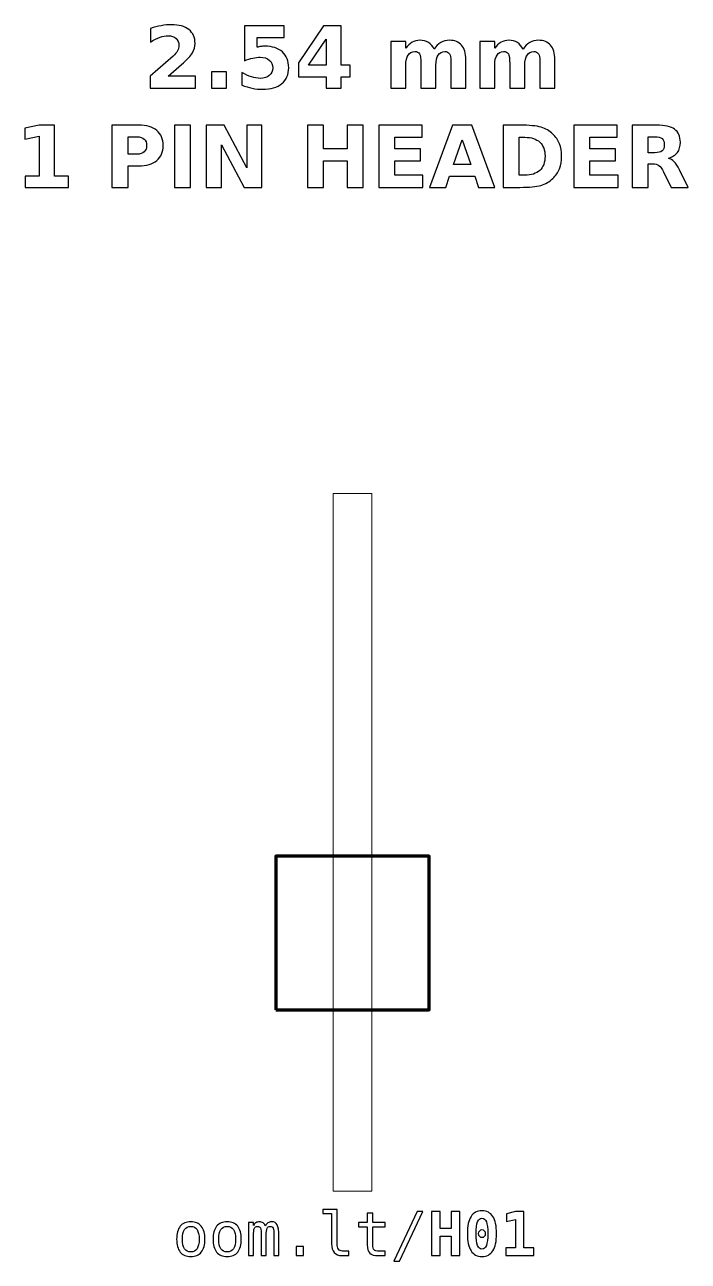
# Model space of a CAD drawing. Header units: centimetres. Extents: x -11.04 to -9.94, y -15.74 to -13.7.
import ezdxf

# ---------------------------------------------------------------- set-up
doc = ezdxf.new("R2010")
doc.units = ezdxf.units.CM
doc.header["$MEASUREMENT"] = 0
doc.layers.add('Layer 1', color=7, linetype='Continuous')

msp = doc.modelspace()

# ---------------------------------------------------------------- linework, layer by layer
at = {"layer": 'Layer 1', "color": 7, "lineweight": 20}
msp.add_lwpolyline([(-10.532, -15.627), (-10.468, -15.627), (-10.468, -14.473), (-10.532, -14.473), (-10.532, -15.627)], close=True, dxfattribs=at)
at = {"layer": 'Layer 1', "color": 7, "lineweight": 100}
msp.add_lwpolyline([(-10.627, -15.327), (-10.373, -15.327), (-10.373, -15.073), (-10.627, -15.073), (-10.627, -15.327)], close=True, dxfattribs=at)
at = {"layer": 'Layer 1', "color": 250}
for points, knots in [([(-10.80502, -13.78297), (-10.80502, -13.78297), (-10.75974, -13.78297), (-10.75974, -13.78297), (-10.75974, -13.78297), (-10.75974, -13.78297), (-10.75974, -13.80247), (-10.75974, -13.80247), (-10.75974, -13.80247), (-10.75974, -13.80247), (-10.83451, -13.80247), (-10.83451, -13.80247), (-10.83451, -13.80247), (-10.83451, -13.80247), (-10.83451, -13.78297), (-10.83451, -13.78297), (-10.83451, -13.78297), (-10.83451, -13.78297), (-10.79695, -13.74984), (-10.79695, -13.74984), (-10.79695, -13.74984), (-10.79359, -13.7468), (-10.79112, -13.74384), (-10.78952, -13.74095), (-10.78952, -13.74095), (-10.7879, -13.73805), (-10.7871, -13.73504), (-10.7871, -13.73191), (-10.7871, -13.73191), (-10.7871, -13.72709), (-10.78872, -13.72321), (-10.79196, -13.72027), (-10.79196, -13.72027), (-10.79519, -13.71733), (-10.79949, -13.71588), (-10.80488, -13.71588), (-10.80488, -13.71588), (-10.80901, -13.71588), (-10.81353, -13.71677), (-10.81845, -13.71853), (-10.81845, -13.71853), (-10.82336, -13.7203), (-10.82863, -13.72293), (-10.83423, -13.72641), (-10.83423, -13.72641), (-10.83423, -13.72641), (-10.83423, -13.70381), (-10.83423, -13.70381), (-10.83423, -13.70381), (-10.82825, -13.70184), (-10.82235, -13.70033), (-10.81652, -13.6993), (-10.81652, -13.6993), (-10.81068, -13.69826), (-10.80497, -13.69774), (-10.79935, -13.69774), (-10.79935, -13.69774), (-10.78705, -13.69774), (-10.77748, -13.70045), (-10.77066, -13.70588), (-10.77066, -13.70588), (-10.76384, -13.71129), (-10.76043, -13.71884), (-10.76043, -13.72855), (-10.76043, -13.72855), (-10.76043, -13.73415), (-10.76188, -13.73937), (-10.76478, -13.74422), (-10.76478, -13.74422), (-10.76767, -13.74906), (-10.77376, -13.75555), (-10.78303, -13.76369), (-10.78303, -13.76369), (-10.78303, -13.76369), (-10.80502, -13.78297), (-10.80502, -13.78297)], [0, 0, 0, 0, 0.0526316, 0.0526316, 0.0526316, 0.0526316, 0.1052632, 0.1052632, 0.1052632, 0.1052632, 0.1578947, 0.1578947, 0.1578947, 0.1578947, 0.2105263, 0.2105263, 0.2105263, 0.2105263, 0.2631579, 0.2631579, 0.2631579, 0.2631579, 0.3157895, 0.3157895, 0.3157895, 0.3157895, 0.3684211, 0.3684211, 0.3684211, 0.3684211, 0.4210526, 0.4210526, 0.4210526, 0.4210526, 0.4736842, 0.4736842, 0.4736842, 0.4736842, 0.5263158, 0.5263158, 0.5263158, 0.5263158, 0.5789474, 0.5789474, 0.5789474, 0.5789474, 0.6315789, 0.6315789, 0.6315789, 0.6315789, 0.6842105, 0.6842105, 0.6842105, 0.6842105, 0.7368421, 0.7368421, 0.7368421, 0.7368421, 0.7894737, 0.7894737, 0.7894737, 0.7894737, 0.8421053, 0.8421053, 0.8421053, 0.8421053, 0.8947368, 0.8947368, 0.8947368, 0.8947368, 0.9473684, 0.9473684, 0.9473684, 0.9473684, 1, 1, 1, 1]), ([(-10.67893, -13.6996), (-10.67893, -13.6996), (-10.61299, -13.6996), (-10.61299, -13.6996), (-10.61299, -13.6996), (-10.61299, -13.6996), (-10.61299, -13.7191), (-10.61299, -13.7191), (-10.61299, -13.7191), (-10.61299, -13.7191), (-10.65779, -13.7191), (-10.65779, -13.7191), (-10.65779, -13.7191), (-10.65779, -13.7191), (-10.65779, -13.73502), (-10.65779, -13.73502), (-10.65779, -13.73502), (-10.65577, -13.73448), (-10.65374, -13.73406), (-10.6517, -13.73375), (-10.6517, -13.73375), (-10.64965, -13.73344), (-10.64751, -13.7333), (-10.64532, -13.7333), (-10.64532, -13.7333), (-10.63277, -13.7333), (-10.62301, -13.73643), (-10.61602, -13.74271), (-10.61602, -13.74271), (-10.60904, -13.74897), (-10.60556, -13.75771), (-10.60556, -13.76891), (-10.60556, -13.76891), (-10.60556, -13.78003), (-10.60937, -13.78874), (-10.61696, -13.79504), (-10.61696, -13.79504), (-10.62456, -13.80132), (-10.63512, -13.80447), (-10.64862, -13.80447), (-10.64862, -13.80447), (-10.65445, -13.80447), (-10.66024, -13.8039), (-10.66595, -13.80278), (-10.66595, -13.80278), (-10.67167, -13.80165), (-10.67736, -13.79995), (-10.683, -13.79765), (-10.683, -13.79765), (-10.683, -13.79765), (-10.683, -13.77676), (-10.683, -13.77676), (-10.683, -13.77676), (-10.6774, -13.77999), (-10.67209, -13.78239), (-10.66706, -13.78398), (-10.66706, -13.78398), (-10.66202, -13.78561), (-10.65727, -13.78641), (-10.65283, -13.78641), (-10.65283, -13.78641), (-10.64638, -13.78641), (-10.64133, -13.78483), (-10.63763, -13.78168), (-10.63763, -13.78168), (-10.63394, -13.77855), (-10.63208, -13.7743), (-10.63208, -13.76891), (-10.63208, -13.76891), (-10.63208, -13.7635), (-10.63394, -13.75924), (-10.63763, -13.75612), (-10.63763, -13.75612), (-10.64133, -13.75299), (-10.64638, -13.75144), (-10.65283, -13.75144), (-10.65283, -13.75144), (-10.65664, -13.75144), (-10.66071, -13.75193), (-10.66501, -13.75292), (-10.66501, -13.75292), (-10.66934, -13.7539), (-10.67397, -13.75543), (-10.67893, -13.7575), (-10.67893, -13.7575), (-10.67893, -13.7575), (-10.67893, -13.6996), (-10.67893, -13.6996)], [0, 0, 0, 0, 0.0454545, 0.0454545, 0.0454545, 0.0454545, 0.0909091, 0.0909091, 0.0909091, 0.0909091, 0.1363636, 0.1363636, 0.1363636, 0.1363636, 0.1818182, 0.1818182, 0.1818182, 0.1818182, 0.2272727, 0.2272727, 0.2272727, 0.2272727, 0.2727273, 0.2727273, 0.2727273, 0.2727273, 0.3181818, 0.3181818, 0.3181818, 0.3181818, 0.3636364, 0.3636364, 0.3636364, 0.3636364, 0.4090909, 0.4090909, 0.4090909, 0.4090909, 0.4545455, 0.4545455, 0.4545455, 0.4545455, 0.5, 0.5, 0.5, 0.5, 0.5454545, 0.5454545, 0.5454545, 0.5454545, 0.5909091, 0.5909091, 0.5909091, 0.5909091, 0.6363636, 0.6363636, 0.6363636, 0.6363636, 0.6818182, 0.6818182, 0.6818182, 0.6818182, 0.7272727, 0.7272727, 0.7272727, 0.7272727, 0.7727273, 0.7727273, 0.7727273, 0.7727273, 0.8181818, 0.8181818, 0.8181818, 0.8181818, 0.8636364, 0.8636364, 0.8636364, 0.8636364, 0.9090909, 0.9090909, 0.9090909, 0.9090909, 0.9545455, 0.9545455, 0.9545455, 0.9545455, 1, 1, 1, 1]), ([(-10.54815, -13.6996), (-10.54815, -13.6996), (-10.51865, -13.6996), (-10.51865, -13.6996), (-10.51865, -13.6996), (-10.51865, -13.6996), (-10.51865, -13.76451), (-10.51865, -13.76451), (-10.51865, -13.76451), (-10.51865, -13.76451), (-10.50398, -13.76451), (-10.50398, -13.76451), (-10.50398, -13.76451), (-10.50398, -13.76451), (-10.50398, -13.78373), (-10.50398, -13.78373), (-10.50398, -13.78373), (-10.50398, -13.78373), (-10.51865, -13.78373), (-10.51865, -13.78373), (-10.51865, -13.78373), (-10.51865, -13.78373), (-10.51865, -13.80247), (-10.51865, -13.80247), (-10.51865, -13.80247), (-10.51865, -13.80247), (-10.54372, -13.80247), (-10.54372, -13.80247), (-10.54372, -13.80247), (-10.54372, -13.80247), (-10.54372, -13.78373), (-10.54372, -13.78373), (-10.54372, -13.78373), (-10.54372, -13.78373), (-10.58935, -13.78373), (-10.58935, -13.78373), (-10.58935, -13.78373), (-10.58935, -13.78373), (-10.58935, -13.76098), (-10.58935, -13.76098), (-10.58935, -13.76098), (-10.58935, -13.76098), (-10.54815, -13.6996), (-10.54815, -13.6996)], [0, 0, 0, 0, 0.0909091, 0.0909091, 0.0909091, 0.0909091, 0.1818182, 0.1818182, 0.1818182, 0.1818182, 0.2727273, 0.2727273, 0.2727273, 0.2727273, 0.3636364, 0.3636364, 0.3636364, 0.3636364, 0.4545455, 0.4545455, 0.4545455, 0.4545455, 0.5454545, 0.5454545, 0.5454545, 0.5454545, 0.6363636, 0.6363636, 0.6363636, 0.6363636, 0.7272727, 0.7272727, 0.7272727, 0.7272727, 0.8181818, 0.8181818, 0.8181818, 0.8181818, 0.9090909, 0.9090909, 0.9090909, 0.9090909, 1, 1, 1, 1]), ([(-10.54372, -13.72145), (-10.54372, -13.72145), (-10.57282, -13.76451), (-10.57282, -13.76451), (-10.57282, -13.76451), (-10.57282, -13.76451), (-10.54372, -13.76451), (-10.54372, -13.76451), (-10.54372, -13.76451), (-10.54372, -13.76451), (-10.54372, -13.72145), (-10.54372, -13.72145)], [0, 0, 0, 0, 0.3333333, 0.3333333, 0.3333333, 0.3333333, 0.6666667, 0.6666667, 0.6666667, 0.6666667, 1, 1, 1, 1]), ([(-10.36501, -13.73812), (-10.36188, -13.73335), (-10.35819, -13.7297), (-10.35388, -13.72721), (-10.35388, -13.72721), (-10.34958, -13.72469), (-10.34488, -13.72345), (-10.33973, -13.72345), (-10.33973, -13.72345), (-10.33086, -13.72345), (-10.32411, -13.72618), (-10.31948, -13.73166), (-10.31948, -13.73166), (-10.31484, -13.73711), (-10.31251, -13.74506), (-10.31251, -13.75548), (-10.31251, -13.75548), (-10.31251, -13.75548), (-10.31251, -13.80247), (-10.31251, -13.80247), (-10.31251, -13.80247), (-10.31251, -13.80247), (-10.33733, -13.80247), (-10.33733, -13.80247), (-10.33733, -13.80247), (-10.33733, -13.80247), (-10.33733, -13.76223), (-10.33733, -13.76223), (-10.33733, -13.76223), (-10.33728, -13.76164), (-10.33726, -13.76103), (-10.33723, -13.76037), (-10.33723, -13.76037), (-10.33721, -13.75974), (-10.33719, -13.75882), (-10.33719, -13.75762), (-10.33719, -13.75762), (-10.33719, -13.75216), (-10.33798, -13.74819), (-10.33961, -13.74574), (-10.33961, -13.74574), (-10.34121, -13.74327), (-10.34379, -13.74205), (-10.34737, -13.74205), (-10.34737, -13.74205), (-10.35207, -13.74205), (-10.35567, -13.74398), (-10.35823, -13.74784), (-10.35823, -13.74784), (-10.36077, -13.75169), (-10.36209, -13.75727), (-10.36219, -13.76458), (-10.36219, -13.76458), (-10.36219, -13.76458), (-10.36219, -13.80247), (-10.36219, -13.80247), (-10.36219, -13.80247), (-10.36219, -13.80247), (-10.387, -13.80247), (-10.387, -13.80247), (-10.387, -13.80247), (-10.387, -13.80247), (-10.387, -13.76223), (-10.387, -13.76223), (-10.387, -13.76223), (-10.387, -13.75369), (-10.38773, -13.74819), (-10.38921, -13.74574), (-10.38921, -13.74574), (-10.39067, -13.74327), (-10.39328, -13.74205), (-10.39704, -13.74205), (-10.39704, -13.74205), (-10.40179, -13.74205), (-10.40544, -13.744), (-10.408, -13.74788), (-10.408, -13.74788), (-10.41056, -13.75176), (-10.41186, -13.75729), (-10.41186, -13.76451), (-10.41186, -13.76451), (-10.41186, -13.76451), (-10.41186, -13.80247), (-10.41186, -13.80247), (-10.41186, -13.80247), (-10.41186, -13.80247), (-10.43667, -13.80247), (-10.43667, -13.80247), (-10.43667, -13.80247), (-10.43667, -13.80247), (-10.43667, -13.72531), (-10.43667, -13.72531), (-10.43667, -13.72531), (-10.43667, -13.72531), (-10.41186, -13.72531), (-10.41186, -13.72531), (-10.41186, -13.72531), (-10.41186, -13.72531), (-10.41186, -13.73662), (-10.41186, -13.73662), (-10.41186, -13.73662), (-10.40882, -13.73224), (-10.40534, -13.72898), (-10.40141, -13.72676), (-10.40141, -13.72676), (-10.39749, -13.72455), (-10.39316, -13.72345), (-10.38843, -13.72345), (-10.38843, -13.72345), (-10.38312, -13.72345), (-10.37839, -13.72474), (-10.37432, -13.72731), (-10.37432, -13.72731), (-10.37023, -13.72989), (-10.36712, -13.73349), (-10.36501, -13.73812)], [0, 0, 0, 0, 0.0344828, 0.0344828, 0.0344828, 0.0344828, 0.0689655, 0.0689655, 0.0689655, 0.0689655, 0.1034483, 0.1034483, 0.1034483, 0.1034483, 0.137931, 0.137931, 0.137931, 0.137931, 0.1724138, 0.1724138, 0.1724138, 0.1724138, 0.2068966, 0.2068966, 0.2068966, 0.2068966, 0.2413793, 0.2413793, 0.2413793, 0.2413793, 0.2758621, 0.2758621, 0.2758621, 0.2758621, 0.3103448, 0.3103448, 0.3103448, 0.3103448, 0.3448276, 0.3448276, 0.3448276, 0.3448276, 0.3793103, 0.3793103, 0.3793103, 0.3793103, 0.4137931, 0.4137931, 0.4137931, 0.4137931, 0.4482759, 0.4482759, 0.4482759, 0.4482759, 0.4827586, 0.4827586, 0.4827586, 0.4827586, 0.5172414, 0.5172414, 0.5172414, 0.5172414, 0.5517241, 0.5517241, 0.5517241, 0.5517241, 0.5862069, 0.5862069, 0.5862069, 0.5862069, 0.6206897, 0.6206897, 0.6206897, 0.6206897, 0.6551724, 0.6551724, 0.6551724, 0.6551724, 0.6896552, 0.6896552, 0.6896552, 0.6896552, 0.7241379, 0.7241379, 0.7241379, 0.7241379, 0.7586207, 0.7586207, 0.7586207, 0.7586207, 0.7931034, 0.7931034, 0.7931034, 0.7931034, 0.8275862, 0.8275862, 0.8275862, 0.8275862, 0.862069, 0.862069, 0.862069, 0.862069, 0.8965517, 0.8965517, 0.8965517, 0.8965517, 0.9310345, 0.9310345, 0.9310345, 0.9310345, 0.9655172, 0.9655172, 0.9655172, 0.9655172, 1, 1, 1, 1]), ([(-10.21797, -13.73812), (-10.21484, -13.73335), (-10.21115, -13.7297), (-10.20684, -13.72721), (-10.20684, -13.72721), (-10.20254, -13.72469), (-10.19784, -13.72345), (-10.19269, -13.72345), (-10.19269, -13.72345), (-10.18382, -13.72345), (-10.17707, -13.72618), (-10.17244, -13.73166), (-10.17244, -13.73166), (-10.1678, -13.73711), (-10.16547, -13.74506), (-10.16547, -13.75548), (-10.16547, -13.75548), (-10.16547, -13.75548), (-10.16547, -13.80247), (-10.16547, -13.80247), (-10.16547, -13.80247), (-10.16547, -13.80247), (-10.19029, -13.80247), (-10.19029, -13.80247), (-10.19029, -13.80247), (-10.19029, -13.80247), (-10.19029, -13.76223), (-10.19029, -13.76223), (-10.19029, -13.76223), (-10.19024, -13.76164), (-10.19022, -13.76103), (-10.19019, -13.76037), (-10.19019, -13.76037), (-10.19017, -13.75974), (-10.19015, -13.75882), (-10.19015, -13.75762), (-10.19015, -13.75762), (-10.19015, -13.75216), (-10.19094, -13.74819), (-10.19257, -13.74574), (-10.19257, -13.74574), (-10.19417, -13.74327), (-10.19675, -13.74205), (-10.20033, -13.74205), (-10.20033, -13.74205), (-10.20503, -13.74205), (-10.20863, -13.74398), (-10.21119, -13.74784), (-10.21119, -13.74784), (-10.21373, -13.75169), (-10.21505, -13.75727), (-10.21515, -13.76458), (-10.21515, -13.76458), (-10.21515, -13.76458), (-10.21515, -13.80247), (-10.21515, -13.80247), (-10.21515, -13.80247), (-10.21515, -13.80247), (-10.23996, -13.80247), (-10.23996, -13.80247), (-10.23996, -13.80247), (-10.23996, -13.80247), (-10.23996, -13.76223), (-10.23996, -13.76223), (-10.23996, -13.76223), (-10.23996, -13.75369), (-10.24069, -13.74819), (-10.24217, -13.74574), (-10.24217, -13.74574), (-10.24363, -13.74327), (-10.24624, -13.74205), (-10.25, -13.74205), (-10.25, -13.74205), (-10.25475, -13.74205), (-10.2584, -13.744), (-10.26096, -13.74788), (-10.26096, -13.74788), (-10.26352, -13.75176), (-10.26482, -13.75729), (-10.26482, -13.76451), (-10.26482, -13.76451), (-10.26482, -13.76451), (-10.26482, -13.80247), (-10.26482, -13.80247), (-10.26482, -13.80247), (-10.26482, -13.80247), (-10.28963, -13.80247), (-10.28963, -13.80247), (-10.28963, -13.80247), (-10.28963, -13.80247), (-10.28963, -13.72531), (-10.28963, -13.72531), (-10.28963, -13.72531), (-10.28963, -13.72531), (-10.26482, -13.72531), (-10.26482, -13.72531), (-10.26482, -13.72531), (-10.26482, -13.72531), (-10.26482, -13.73662), (-10.26482, -13.73662), (-10.26482, -13.73662), (-10.26178, -13.73224), (-10.2583, -13.72898), (-10.25437, -13.72676), (-10.25437, -13.72676), (-10.25045, -13.72455), (-10.24612, -13.72345), (-10.24139, -13.72345), (-10.24139, -13.72345), (-10.23608, -13.72345), (-10.23135, -13.72474), (-10.22728, -13.72731), (-10.22728, -13.72731), (-10.22319, -13.72989), (-10.22008, -13.73349), (-10.21797, -13.73812)], [0, 0, 0, 0, 0.0344828, 0.0344828, 0.0344828, 0.0344828, 0.0689655, 0.0689655, 0.0689655, 0.0689655, 0.1034483, 0.1034483, 0.1034483, 0.1034483, 0.137931, 0.137931, 0.137931, 0.137931, 0.1724138, 0.1724138, 0.1724138, 0.1724138, 0.2068966, 0.2068966, 0.2068966, 0.2068966, 0.2413793, 0.2413793, 0.2413793, 0.2413793, 0.2758621, 0.2758621, 0.2758621, 0.2758621, 0.3103448, 0.3103448, 0.3103448, 0.3103448, 0.3448276, 0.3448276, 0.3448276, 0.3448276, 0.3793103, 0.3793103, 0.3793103, 0.3793103, 0.4137931, 0.4137931, 0.4137931, 0.4137931, 0.4482759, 0.4482759, 0.4482759, 0.4482759, 0.4827586, 0.4827586, 0.4827586, 0.4827586, 0.5172414, 0.5172414, 0.5172414, 0.5172414, 0.5517241, 0.5517241, 0.5517241, 0.5517241, 0.5862069, 0.5862069, 0.5862069, 0.5862069, 0.6206897, 0.6206897, 0.6206897, 0.6206897, 0.6551724, 0.6551724, 0.6551724, 0.6551724, 0.6896552, 0.6896552, 0.6896552, 0.6896552, 0.7241379, 0.7241379, 0.7241379, 0.7241379, 0.7586207, 0.7586207, 0.7586207, 0.7586207, 0.7931034, 0.7931034, 0.7931034, 0.7931034, 0.8275862, 0.8275862, 0.8275862, 0.8275862, 0.862069, 0.862069, 0.862069, 0.862069, 0.8965517, 0.8965517, 0.8965517, 0.8965517, 0.9310345, 0.9310345, 0.9310345, 0.9310345, 0.9655172, 0.9655172, 0.9655172, 0.9655172, 1, 1, 1, 1]), ([(-10.7331, -13.7758), (-10.7331, -13.7758), (-10.70828, -13.7758), (-10.70828, -13.7758), (-10.70828, -13.7758), (-10.70828, -13.7758), (-10.70828, -13.80247), (-10.70828, -13.80247), (-10.70828, -13.80247), (-10.70828, -13.80247), (-10.7331, -13.80247), (-10.7331, -13.80247), (-10.7331, -13.80247), (-10.7331, -13.80247), (-10.7331, -13.7758), (-10.7331, -13.7758)], [0, 0, 0, 0, 0.25, 0.25, 0.25, 0.25, 0.5, 0.5, 0.5, 0.5, 0.75, 0.75, 0.75, 0.75, 1, 1, 1, 1]), ([(-11.04162, -13.9484), (-11.04162, -13.9484), (-11.01819, -13.9484), (-11.01819, -13.9484), (-11.01819, -13.9484), (-11.01819, -13.9484), (-11.01819, -13.88191), (-11.01819, -13.88191), (-11.01819, -13.88191), (-11.01819, -13.88191), (-11.04223, -13.88688), (-11.04223, -13.88688), (-11.04223, -13.88688), (-11.04223, -13.88688), (-11.04223, -13.86881), (-11.04223, -13.86881), (-11.04223, -13.86881), (-11.04223, -13.86881), (-11.01833, -13.86385), (-11.01833, -13.86385), (-11.01833, -13.86385), (-11.01833, -13.86385), (-10.99312, -13.86385), (-10.99312, -13.86385), (-10.99312, -13.86385), (-10.99312, -13.86385), (-10.99312, -13.9484), (-10.99312, -13.9484), (-10.99312, -13.9484), (-10.99312, -13.9484), (-10.9697, -13.9484), (-10.9697, -13.9484), (-10.9697, -13.9484), (-10.9697, -13.9484), (-10.9697, -13.96672), (-10.9697, -13.96672), (-10.9697, -13.96672), (-10.9697, -13.96672), (-11.04162, -13.96672), (-11.04162, -13.96672), (-11.04162, -13.96672), (-11.04162, -13.96672), (-11.04162, -13.9484), (-11.04162, -13.9484)], [0, 0, 0, 0, 0.0909091, 0.0909091, 0.0909091, 0.0909091, 0.1818182, 0.1818182, 0.1818182, 0.1818182, 0.2727273, 0.2727273, 0.2727273, 0.2727273, 0.3636364, 0.3636364, 0.3636364, 0.3636364, 0.4545455, 0.4545455, 0.4545455, 0.4545455, 0.5454545, 0.5454545, 0.5454545, 0.5454545, 0.6363636, 0.6363636, 0.6363636, 0.6363636, 0.7272727, 0.7272727, 0.7272727, 0.7272727, 0.8181818, 0.8181818, 0.8181818, 0.8181818, 0.9090909, 0.9090909, 0.9090909, 0.9090909, 1, 1, 1, 1]), ([(-10.89787, -13.86385), (-10.89787, -13.86385), (-10.85385, -13.86385), (-10.85385, -13.86385), (-10.85385, -13.86385), (-10.84075, -13.86385), (-10.8307, -13.86677), (-10.82369, -13.87258), (-10.82369, -13.87258), (-10.81669, -13.87839), (-10.81318, -13.88666), (-10.81318, -13.89741), (-10.81318, -13.89741), (-10.81318, -13.90818), (-10.81669, -13.91648), (-10.82369, -13.92229), (-10.82369, -13.92229), (-10.8307, -13.9281), (-10.84075, -13.93102), (-10.85385, -13.93102), (-10.85385, -13.93102), (-10.85385, -13.93102), (-10.87134, -13.93102), (-10.87134, -13.93102), (-10.87134, -13.93102), (-10.87134, -13.93102), (-10.87134, -13.96672), (-10.87134, -13.96672), (-10.87134, -13.96672), (-10.87134, -13.96672), (-10.89787, -13.96672), (-10.89787, -13.96672), (-10.89787, -13.96672), (-10.89787, -13.96672), (-10.89787, -13.86385), (-10.89787, -13.86385)], [0, 0, 0, 0, 0.1111111, 0.1111111, 0.1111111, 0.1111111, 0.2222222, 0.2222222, 0.2222222, 0.2222222, 0.3333333, 0.3333333, 0.3333333, 0.3333333, 0.4444444, 0.4444444, 0.4444444, 0.4444444, 0.5555556, 0.5555556, 0.5555556, 0.5555556, 0.6666667, 0.6666667, 0.6666667, 0.6666667, 0.7777778, 0.7777778, 0.7777778, 0.7777778, 0.8888889, 0.8888889, 0.8888889, 0.8888889, 1, 1, 1, 1]), ([(-10.79446, -13.86385), (-10.79446, -13.86385), (-10.76793, -13.86385), (-10.76793, -13.86385), (-10.76793, -13.86385), (-10.76793, -13.86385), (-10.76793, -13.96672), (-10.76793, -13.96672), (-10.76793, -13.96672), (-10.76793, -13.96672), (-10.79446, -13.96672), (-10.79446, -13.96672), (-10.79446, -13.96672), (-10.79446, -13.96672), (-10.79446, -13.86385), (-10.79446, -13.86385)], [0, 0, 0, 0, 0.25, 0.25, 0.25, 0.25, 0.5, 0.5, 0.5, 0.5, 0.75, 0.75, 0.75, 0.75, 1, 1, 1, 1]), ([(-10.74197, -13.86385), (-10.74197, -13.86385), (-10.71234, -13.86385), (-10.71234, -13.86385), (-10.71234, -13.86385), (-10.71234, -13.86385), (-10.67492, -13.93441), (-10.67492, -13.93441), (-10.67492, -13.93441), (-10.67492, -13.93441), (-10.67492, -13.86385), (-10.67492, -13.86385), (-10.67492, -13.86385), (-10.67492, -13.86385), (-10.64978, -13.86385), (-10.64978, -13.86385), (-10.64978, -13.86385), (-10.64978, -13.86385), (-10.64978, -13.96672), (-10.64978, -13.96672), (-10.64978, -13.96672), (-10.64978, -13.96672), (-10.67941, -13.96672), (-10.67941, -13.96672), (-10.67941, -13.96672), (-10.67941, -13.96672), (-10.71683, -13.89616), (-10.71683, -13.89616), (-10.71683, -13.89616), (-10.71683, -13.89616), (-10.71683, -13.96672), (-10.71683, -13.96672), (-10.71683, -13.96672), (-10.71683, -13.96672), (-10.74197, -13.96672), (-10.74197, -13.96672), (-10.74197, -13.96672), (-10.74197, -13.96672), (-10.74197, -13.86385), (-10.74197, -13.86385)], [0, 0, 0, 0, 0.1, 0.1, 0.1, 0.1, 0.2, 0.2, 0.2, 0.2, 0.3, 0.3, 0.3, 0.3, 0.4, 0.4, 0.4, 0.4, 0.5, 0.5, 0.5, 0.5, 0.6, 0.6, 0.6, 0.6, 0.7, 0.7, 0.7, 0.7, 0.8, 0.8, 0.8, 0.8, 0.9, 0.9, 0.9, 0.9, 1, 1, 1, 1]), ([(-10.57475, -13.86385), (-10.57475, -13.86385), (-10.54822, -13.86385), (-10.54822, -13.86385), (-10.54822, -13.86385), (-10.54822, -13.86385), (-10.54822, -13.90306), (-10.54822, -13.90306), (-10.54822, -13.90306), (-10.54822, -13.90306), (-10.50909, -13.90306), (-10.50909, -13.90306), (-10.50909, -13.90306), (-10.50909, -13.90306), (-10.50909, -13.86385), (-10.50909, -13.86385), (-10.50909, -13.86385), (-10.50909, -13.86385), (-10.48256, -13.86385), (-10.48256, -13.86385), (-10.48256, -13.86385), (-10.48256, -13.86385), (-10.48256, -13.96672), (-10.48256, -13.96672), (-10.48256, -13.96672), (-10.48256, -13.96672), (-10.50909, -13.96672), (-10.50909, -13.96672), (-10.50909, -13.96672), (-10.50909, -13.96672), (-10.50909, -13.92312), (-10.50909, -13.92312), (-10.50909, -13.92312), (-10.50909, -13.92312), (-10.54822, -13.92312), (-10.54822, -13.92312), (-10.54822, -13.92312), (-10.54822, -13.92312), (-10.54822, -13.96672), (-10.54822, -13.96672), (-10.54822, -13.96672), (-10.54822, -13.96672), (-10.57475, -13.96672), (-10.57475, -13.96672), (-10.57475, -13.96672), (-10.57475, -13.96672), (-10.57475, -13.86385), (-10.57475, -13.86385)], [0, 0, 0, 0, 0.0833333, 0.0833333, 0.0833333, 0.0833333, 0.1666667, 0.1666667, 0.1666667, 0.1666667, 0.25, 0.25, 0.25, 0.25, 0.3333333, 0.3333333, 0.3333333, 0.3333333, 0.4166667, 0.4166667, 0.4166667, 0.4166667, 0.5, 0.5, 0.5, 0.5, 0.5833333, 0.5833333, 0.5833333, 0.5833333, 0.6666667, 0.6666667, 0.6666667, 0.6666667, 0.75, 0.75, 0.75, 0.75, 0.8333333, 0.8333333, 0.8333333, 0.8333333, 0.9166667, 0.9166667, 0.9166667, 0.9166667, 1, 1, 1, 1]), ([(-10.45666, -13.86385), (-10.45666, -13.86385), (-10.38507, -13.86385), (-10.38507, -13.86385), (-10.38507, -13.86385), (-10.38507, -13.86385), (-10.38507, -13.88391), (-10.38507, -13.88391), (-10.38507, -13.88391), (-10.38507, -13.88391), (-10.43013, -13.88391), (-10.43013, -13.88391), (-10.43013, -13.88391), (-10.43013, -13.88391), (-10.43013, -13.90306), (-10.43013, -13.90306), (-10.43013, -13.90306), (-10.43013, -13.90306), (-10.38778, -13.90306), (-10.38778, -13.90306), (-10.38778, -13.90306), (-10.38778, -13.90306), (-10.38778, -13.92312), (-10.38778, -13.92312), (-10.38778, -13.92312), (-10.38778, -13.92312), (-10.43013, -13.92312), (-10.43013, -13.92312), (-10.43013, -13.92312), (-10.43013, -13.92312), (-10.43013, -13.94666), (-10.43013, -13.94666), (-10.43013, -13.94666), (-10.43013, -13.94666), (-10.38357, -13.94666), (-10.38357, -13.94666), (-10.38357, -13.94666), (-10.38357, -13.94666), (-10.38357, -13.96672), (-10.38357, -13.96672), (-10.38357, -13.96672), (-10.38357, -13.96672), (-10.45666, -13.96672), (-10.45666, -13.96672), (-10.45666, -13.96672), (-10.45666, -13.96672), (-10.45666, -13.86385), (-10.45666, -13.86385)], [0, 0, 0, 0, 0.0833333, 0.0833333, 0.0833333, 0.0833333, 0.1666667, 0.1666667, 0.1666667, 0.1666667, 0.25, 0.25, 0.25, 0.25, 0.3333333, 0.3333333, 0.3333333, 0.3333333, 0.4166667, 0.4166667, 0.4166667, 0.4166667, 0.5, 0.5, 0.5, 0.5, 0.5833333, 0.5833333, 0.5833333, 0.5833333, 0.6666667, 0.6666667, 0.6666667, 0.6666667, 0.75, 0.75, 0.75, 0.75, 0.8333333, 0.8333333, 0.8333333, 0.8333333, 0.9166667, 0.9166667, 0.9166667, 0.9166667, 1, 1, 1, 1]), ([(-10.29784, -13.948), (-10.29784, -13.948), (-10.33933, -13.948), (-10.33933, -13.948), (-10.33933, -13.948), (-10.33933, -13.948), (-10.34587, -13.96672), (-10.34587, -13.96672), (-10.34587, -13.96672), (-10.34587, -13.96672), (-10.37254, -13.96672), (-10.37254, -13.96672), (-10.37254, -13.96672), (-10.37254, -13.96672), (-10.33444, -13.86385), (-10.33444, -13.86385), (-10.33444, -13.86385), (-10.33444, -13.86385), (-10.30281, -13.86385), (-10.30281, -13.86385), (-10.30281, -13.86385), (-10.30281, -13.86385), (-10.26471, -13.96672), (-10.26471, -13.96672), (-10.26471, -13.96672), (-10.26471, -13.96672), (-10.29138, -13.96672), (-10.29138, -13.96672), (-10.29138, -13.96672), (-10.29138, -13.96672), (-10.29784, -13.948), (-10.29784, -13.948)], [0, 0, 0, 0, 0.125, 0.125, 0.125, 0.125, 0.25, 0.25, 0.25, 0.25, 0.375, 0.375, 0.375, 0.375, 0.5, 0.5, 0.5, 0.5, 0.625, 0.625, 0.625, 0.625, 0.75, 0.75, 0.75, 0.75, 0.875, 0.875, 0.875, 0.875, 1, 1, 1, 1]), ([(-10.25104, -13.86385), (-10.25104, -13.86385), (-10.22305, -13.86385), (-10.22305, -13.86385), (-10.22305, -13.86385), (-10.20744, -13.86385), (-10.19582, -13.86496), (-10.18818, -13.86719), (-10.18818, -13.86719), (-10.18053, -13.86942), (-10.17397, -13.87319), (-10.16849, -13.87853), (-10.16849, -13.87853), (-10.16367, -13.88316), (-10.1601, -13.88852), (-10.15774, -13.89459), (-10.15774, -13.89459), (-10.15542, -13.90063), (-10.15424, -13.9075), (-10.15424, -13.91519), (-10.15424, -13.91519), (-10.15424, -13.92295), (-10.15542, -13.92987), (-10.15774, -13.93596), (-10.15774, -13.93596), (-10.1601, -13.94205), (-10.16367, -13.94741), (-10.16849, -13.95204), (-10.16849, -13.95204), (-10.17402, -13.95738), (-10.18063, -13.96115), (-10.18834, -13.96338), (-10.18834, -13.96338), (-10.19606, -13.96561), (-10.20763, -13.96672), (-10.22305, -13.96672), (-10.22305, -13.96672), (-10.22305, -13.96672), (-10.25104, -13.96672), (-10.25104, -13.96672), (-10.25104, -13.96672), (-10.25104, -13.96672), (-10.25104, -13.86385), (-10.25104, -13.86385)], [0, 0, 0, 0, 0.0909091, 0.0909091, 0.0909091, 0.0909091, 0.1818182, 0.1818182, 0.1818182, 0.1818182, 0.2727273, 0.2727273, 0.2727273, 0.2727273, 0.3636364, 0.3636364, 0.3636364, 0.3636364, 0.4545455, 0.4545455, 0.4545455, 0.4545455, 0.5454545, 0.5454545, 0.5454545, 0.5454545, 0.6363636, 0.6363636, 0.6363636, 0.6363636, 0.7272727, 0.7272727, 0.7272727, 0.7272727, 0.8181818, 0.8181818, 0.8181818, 0.8181818, 0.9090909, 0.9090909, 0.9090909, 0.9090909, 1, 1, 1, 1]), ([(-10.13392, -13.86385), (-10.13392, -13.86385), (-10.06233, -13.86385), (-10.06233, -13.86385), (-10.06233, -13.86385), (-10.06233, -13.86385), (-10.06233, -13.88391), (-10.06233, -13.88391), (-10.06233, -13.88391), (-10.06233, -13.88391), (-10.10739, -13.88391), (-10.10739, -13.88391), (-10.10739, -13.88391), (-10.10739, -13.88391), (-10.10739, -13.90306), (-10.10739, -13.90306), (-10.10739, -13.90306), (-10.10739, -13.90306), (-10.06504, -13.90306), (-10.06504, -13.90306), (-10.06504, -13.90306), (-10.06504, -13.90306), (-10.06504, -13.92312), (-10.06504, -13.92312), (-10.06504, -13.92312), (-10.06504, -13.92312), (-10.10739, -13.92312), (-10.10739, -13.92312), (-10.10739, -13.92312), (-10.10739, -13.92312), (-10.10739, -13.94666), (-10.10739, -13.94666), (-10.10739, -13.94666), (-10.10739, -13.94666), (-10.06083, -13.94666), (-10.06083, -13.94666), (-10.06083, -13.94666), (-10.06083, -13.94666), (-10.06083, -13.96672), (-10.06083, -13.96672), (-10.06083, -13.96672), (-10.06083, -13.96672), (-10.13392, -13.96672), (-10.13392, -13.96672), (-10.13392, -13.96672), (-10.13392, -13.96672), (-10.13392, -13.86385), (-10.13392, -13.86385)], [0, 0, 0, 0, 0.0833333, 0.0833333, 0.0833333, 0.0833333, 0.1666667, 0.1666667, 0.1666667, 0.1666667, 0.25, 0.25, 0.25, 0.25, 0.3333333, 0.3333333, 0.3333333, 0.3333333, 0.4166667, 0.4166667, 0.4166667, 0.4166667, 0.5, 0.5, 0.5, 0.5, 0.5833333, 0.5833333, 0.5833333, 0.5833333, 0.6666667, 0.6666667, 0.6666667, 0.6666667, 0.75, 0.75, 0.75, 0.75, 0.8333333, 0.8333333, 0.8333333, 0.8333333, 0.9166667, 0.9166667, 0.9166667, 0.9166667, 1, 1, 1, 1]), ([(-10.01099, -13.9278), (-10.01099, -13.9278), (-10.01099, -13.96672), (-10.01099, -13.96672), (-10.01099, -13.96672), (-10.01099, -13.96672), (-10.03752, -13.96672), (-10.03752, -13.96672), (-10.03752, -13.96672), (-10.03752, -13.96672), (-10.03752, -13.86385), (-10.03752, -13.86385), (-10.03752, -13.86385), (-10.03752, -13.86385), (-9.997, -13.86385), (-9.997, -13.86385), (-9.997, -13.86385), (-9.98345, -13.86385), (-9.9735, -13.86613), (-9.9672, -13.87067), (-9.9672, -13.87067), (-9.96088, -13.87521), (-9.95772, -13.88241), (-9.95772, -13.89224), (-9.95772, -13.89224), (-9.95772, -13.89903), (-9.95937, -13.90463), (-9.96264, -13.90898), (-9.96264, -13.90898), (-9.96593, -13.91336), (-9.97089, -13.91658), (-9.9775, -13.91863), (-9.9775, -13.91863), (-9.97388, -13.91947), (-9.97061, -13.92133), (-9.96774, -13.92425), (-9.96774, -13.92425), (-9.96487, -13.92716), (-9.96198, -13.93158), (-9.95904, -13.93751), (-9.95904, -13.93751), (-9.95904, -13.93751), (-9.94462, -13.96672), (-9.94462, -13.96672), (-9.94462, -13.96672), (-9.94462, -13.96672), (-9.97289, -13.96672), (-9.97289, -13.96672), (-9.97289, -13.96672), (-9.97289, -13.96672), (-9.98543, -13.94116), (-9.98543, -13.94116), (-9.98543, -13.94116), (-9.98794, -13.93603), (-9.99051, -13.9325), (-9.99312, -13.93062), (-9.99312, -13.93062), (-9.99571, -13.92874), (-9.99916, -13.9278), (-10.00349, -13.9278), (-10.00349, -13.9278), (-10.00349, -13.9278), (-10.01099, -13.9278), (-10.01099, -13.9278)], [0, 0, 0, 0, 0.0625, 0.0625, 0.0625, 0.0625, 0.125, 0.125, 0.125, 0.125, 0.1875, 0.1875, 0.1875, 0.1875, 0.25, 0.25, 0.25, 0.25, 0.3125, 0.3125, 0.3125, 0.3125, 0.375, 0.375, 0.375, 0.375, 0.4375, 0.4375, 0.4375, 0.4375, 0.5, 0.5, 0.5, 0.5, 0.5625, 0.5625, 0.5625, 0.5625, 0.625, 0.625, 0.625, 0.625, 0.6875, 0.6875, 0.6875, 0.6875, 0.75, 0.75, 0.75, 0.75, 0.8125, 0.8125, 0.8125, 0.8125, 0.875, 0.875, 0.875, 0.875, 0.9375, 0.9375, 0.9375, 0.9375, 1, 1, 1, 1]), ([(-10.87134, -13.88307), (-10.87134, -13.88307), (-10.87134, -13.9118), (-10.87134, -13.9118), (-10.87134, -13.9118), (-10.87134, -13.9118), (-10.85667, -13.9118), (-10.85667, -13.9118), (-10.85667, -13.9118), (-10.85152, -13.9118), (-10.84754, -13.91056), (-10.84474, -13.90804), (-10.84474, -13.90804), (-10.84194, -13.90555), (-10.84053, -13.902), (-10.84053, -13.89741), (-10.84053, -13.89741), (-10.84053, -13.8928), (-10.84194, -13.88927), (-10.84474, -13.88678), (-10.84474, -13.88678), (-10.84754, -13.88431), (-10.85152, -13.88307), (-10.85667, -13.88307), (-10.85667, -13.88307), (-10.85667, -13.88307), (-10.87134, -13.88307), (-10.87134, -13.88307)], [0, 0, 0, 0, 0.1428571, 0.1428571, 0.1428571, 0.1428571, 0.2857143, 0.2857143, 0.2857143, 0.2857143, 0.4285714, 0.4285714, 0.4285714, 0.4285714, 0.5714286, 0.5714286, 0.5714286, 0.5714286, 0.7142857, 0.7142857, 0.7142857, 0.7142857, 0.8571429, 0.8571429, 0.8571429, 0.8571429, 1, 1, 1, 1]), ([(-10.22451, -13.88391), (-10.22451, -13.88391), (-10.22451, -13.94666), (-10.22451, -13.94666), (-10.22451, -13.94666), (-10.22451, -13.94666), (-10.21501, -13.94666), (-10.21501, -13.94666), (-10.21501, -13.94666), (-10.20417, -13.94666), (-10.19589, -13.94398), (-10.19018, -13.93859), (-10.19018, -13.93859), (-10.18446, -13.93323), (-10.18159, -13.92542), (-10.18159, -13.91519), (-10.18159, -13.91519), (-10.18159, -13.90498), (-10.18444, -13.89722), (-10.19013, -13.89191), (-10.19013, -13.89191), (-10.19582, -13.88657), (-10.20412, -13.88391), (-10.21501, -13.88391), (-10.21501, -13.88391), (-10.21501, -13.88391), (-10.22451, -13.88391), (-10.22451, -13.88391)], [0, 0, 0, 0, 0.1428571, 0.1428571, 0.1428571, 0.1428571, 0.2857143, 0.2857143, 0.2857143, 0.2857143, 0.4285714, 0.4285714, 0.4285714, 0.4285714, 0.5714286, 0.5714286, 0.5714286, 0.5714286, 0.7142857, 0.7142857, 0.7142857, 0.7142857, 0.8571429, 0.8571429, 0.8571429, 0.8571429, 1, 1, 1, 1]), ([(-9.99982, -13.90948), (-9.99427, -13.90948), (-9.99027, -13.90844), (-9.98787, -13.90637), (-9.98787, -13.90637), (-9.98545, -13.9043), (-9.98425, -13.90089), (-9.98425, -13.89616), (-9.98425, -13.89616), (-9.98425, -13.89148), (-9.98545, -13.88812), (-9.98787, -13.8861), (-9.98787, -13.8861), (-9.99027, -13.88408), (-9.99427, -13.88307), (-9.99982, -13.88307), (-9.99982, -13.88307), (-9.99982, -13.88307), (-10.01099, -13.88307), (-10.01099, -13.88307), (-10.01099, -13.88307), (-10.01099, -13.88307), (-10.01099, -13.90948), (-10.01099, -13.90948), (-10.01099, -13.90948), (-10.01099, -13.90948), (-9.99982, -13.90948), (-9.99982, -13.90948)], [0, 0, 0, 0, 0.1428571, 0.1428571, 0.1428571, 0.1428571, 0.2857143, 0.2857143, 0.2857143, 0.2857143, 0.4285714, 0.4285714, 0.4285714, 0.4285714, 0.5714286, 0.5714286, 0.5714286, 0.5714286, 0.7142857, 0.7142857, 0.7142857, 0.7142857, 0.8571429, 0.8571429, 0.8571429, 0.8571429, 1, 1, 1, 1]), ([(-10.33272, -13.9289), (-10.33272, -13.9289), (-10.30452, -13.9289), (-10.30452, -13.9289), (-10.30452, -13.9289), (-10.30452, -13.9289), (-10.31859, -13.88798), (-10.31859, -13.88798), (-10.31859, -13.88798), (-10.31859, -13.88798), (-10.33272, -13.9289), (-10.33272, -13.9289)], [0, 0, 0, 0, 0.3333333, 0.3333333, 0.3333333, 0.3333333, 0.6666667, 0.6666667, 0.6666667, 0.6666667, 1, 1, 1, 1]), ([(-10.52562, -15.7138), (-10.52562, -15.71784), (-10.52488, -15.72087), (-10.5234, -15.72292), (-10.5234, -15.72292), (-10.52192, -15.72497), (-10.51973, -15.726), (-10.51683, -15.726), (-10.51683, -15.726), (-10.51683, -15.726), (-10.50633, -15.726), (-10.50633, -15.726), (-10.50633, -15.726), (-10.50633, -15.726), (-10.50633, -15.73362), (-10.50633, -15.73362), (-10.50633, -15.73362), (-10.50633, -15.73362), (-10.5177, -15.73362), (-10.5177, -15.73362), (-10.5177, -15.73362), (-10.52308, -15.73362), (-10.52723, -15.73189), (-10.53018, -15.72844), (-10.53018, -15.72844), (-10.53313, -15.72499), (-10.5346, -15.7201), (-10.5346, -15.7138), (-10.5346, -15.7138), (-10.5346, -15.7138), (-10.5346, -15.66413), (-10.5346, -15.66413), (-10.5346, -15.66413), (-10.5346, -15.66413), (-10.549, -15.66413), (-10.549, -15.66413), (-10.549, -15.66413), (-10.549, -15.66413), (-10.549, -15.6571), (-10.549, -15.6571), (-10.549, -15.6571), (-10.549, -15.6571), (-10.52562, -15.6571), (-10.52562, -15.6571), (-10.52562, -15.6571), (-10.52562, -15.6571), (-10.52562, -15.7138), (-10.52562, -15.7138)], [0, 0, 0, 0, 0.0833333, 0.0833333, 0.0833333, 0.0833333, 0.1666667, 0.1666667, 0.1666667, 0.1666667, 0.25, 0.25, 0.25, 0.25, 0.3333333, 0.3333333, 0.3333333, 0.3333333, 0.4166667, 0.4166667, 0.4166667, 0.4166667, 0.5, 0.5, 0.5, 0.5, 0.5833333, 0.5833333, 0.5833333, 0.5833333, 0.6666667, 0.6666667, 0.6666667, 0.6666667, 0.75, 0.75, 0.75, 0.75, 0.8333333, 0.8333333, 0.8333333, 0.8333333, 0.9166667, 0.9166667, 0.9166667, 0.9166667, 1, 1, 1, 1]), ([(-10.46662, -15.6634), (-10.46662, -15.6634), (-10.46662, -15.67893), (-10.46662, -15.67893), (-10.46662, -15.67893), (-10.46662, -15.67893), (-10.4462, -15.67893), (-10.4462, -15.67893), (-10.4462, -15.67893), (-10.4462, -15.67893), (-10.4462, -15.68592), (-10.4462, -15.68592), (-10.4462, -15.68592), (-10.4462, -15.68592), (-10.46662, -15.68592), (-10.46662, -15.68592), (-10.46662, -15.68592), (-10.46662, -15.68592), (-10.46662, -15.7156), (-10.46662, -15.7156), (-10.46662, -15.7156), (-10.46662, -15.71964), (-10.46586, -15.72245), (-10.46432, -15.72404), (-10.46432, -15.72404), (-10.46279, -15.72564), (-10.46012, -15.72644), (-10.45632, -15.72644), (-10.45632, -15.72644), (-10.45632, -15.72644), (-10.4462, -15.72644), (-10.4462, -15.72644), (-10.4462, -15.72644), (-10.4462, -15.72644), (-10.4462, -15.73362), (-10.4462, -15.73362), (-10.4462, -15.73362), (-10.4462, -15.73362), (-10.45719, -15.73362), (-10.45719, -15.73362), (-10.45719, -15.73362), (-10.46394, -15.73362), (-10.46869, -15.73227), (-10.47146, -15.72957), (-10.47146, -15.72957), (-10.47422, -15.72687), (-10.47561, -15.7222), (-10.47561, -15.7156), (-10.47561, -15.7156), (-10.47561, -15.7156), (-10.47561, -15.68592), (-10.47561, -15.68592), (-10.47561, -15.68592), (-10.47561, -15.68592), (-10.49021, -15.68592), (-10.49021, -15.68592), (-10.49021, -15.68592), (-10.49021, -15.68592), (-10.49021, -15.67893), (-10.49021, -15.67893), (-10.49021, -15.67893), (-10.49021, -15.67893), (-10.47561, -15.67893), (-10.47561, -15.67893), (-10.47561, -15.67893), (-10.47561, -15.67893), (-10.47561, -15.6634), (-10.47561, -15.6634), (-10.47561, -15.6634), (-10.47561, -15.6634), (-10.46662, -15.6634), (-10.46662, -15.6634)], [0, 0, 0, 0, 0.0555556, 0.0555556, 0.0555556, 0.0555556, 0.1111111, 0.1111111, 0.1111111, 0.1111111, 0.1666667, 0.1666667, 0.1666667, 0.1666667, 0.2222222, 0.2222222, 0.2222222, 0.2222222, 0.2777778, 0.2777778, 0.2777778, 0.2777778, 0.3333333, 0.3333333, 0.3333333, 0.3333333, 0.3888889, 0.3888889, 0.3888889, 0.3888889, 0.4444444, 0.4444444, 0.4444444, 0.4444444, 0.5, 0.5, 0.5, 0.5, 0.5555556, 0.5555556, 0.5555556, 0.5555556, 0.6111111, 0.6111111, 0.6111111, 0.6111111, 0.6666667, 0.6666667, 0.6666667, 0.6666667, 0.7222222, 0.7222222, 0.7222222, 0.7222222, 0.7777778, 0.7777778, 0.7777778, 0.7777778, 0.8333333, 0.8333333, 0.8333333, 0.8333333, 0.8888889, 0.8888889, 0.8888889, 0.8888889, 0.9444444, 0.9444444, 0.9444444, 0.9444444, 1, 1, 1, 1]), ([(-10.39298, -15.66071), (-10.39298, -15.66071), (-10.38369, -15.66071), (-10.38369, -15.66071), (-10.38369, -15.66071), (-10.38369, -15.66071), (-10.42208, -15.7429), (-10.42208, -15.7429), (-10.42208, -15.7429), (-10.42208, -15.7429), (-10.43142, -15.7429), (-10.43142, -15.7429), (-10.43142, -15.7429), (-10.43142, -15.7429), (-10.39298, -15.66071), (-10.39298, -15.66071)], [0, 0, 0, 0, 0.25, 0.25, 0.25, 0.25, 0.5, 0.5, 0.5, 0.5, 0.75, 0.75, 0.75, 0.75, 1, 1, 1, 1]), ([(-10.36951, -15.66071), (-10.36951, -15.66071), (-10.3551, -15.66071), (-10.3551, -15.66071), (-10.3551, -15.66071), (-10.3551, -15.66071), (-10.3551, -15.6885), (-10.3551, -15.6885), (-10.3551, -15.6885), (-10.3551, -15.6885), (-10.33707, -15.6885), (-10.33707, -15.6885), (-10.33707, -15.6885), (-10.33707, -15.6885), (-10.33707, -15.66071), (-10.33707, -15.66071), (-10.33707, -15.66071), (-10.33707, -15.66071), (-10.32267, -15.66071), (-10.32267, -15.66071), (-10.32267, -15.66071), (-10.32267, -15.66071), (-10.32267, -15.73362), (-10.32267, -15.73362), (-10.32267, -15.73362), (-10.32267, -15.73362), (-10.33707, -15.73362), (-10.33707, -15.73362), (-10.33707, -15.73362), (-10.33707, -15.73362), (-10.33707, -15.7012), (-10.33707, -15.7012), (-10.33707, -15.7012), (-10.33707, -15.7012), (-10.3551, -15.7012), (-10.3551, -15.7012), (-10.3551, -15.7012), (-10.3551, -15.7012), (-10.3551, -15.73362), (-10.3551, -15.73362), (-10.3551, -15.73362), (-10.3551, -15.73362), (-10.36951, -15.73362), (-10.36951, -15.73362), (-10.36951, -15.73362), (-10.36951, -15.73362), (-10.36951, -15.66071), (-10.36951, -15.66071)], [0, 0, 0, 0, 0.0833333, 0.0833333, 0.0833333, 0.0833333, 0.1666667, 0.1666667, 0.1666667, 0.1666667, 0.25, 0.25, 0.25, 0.25, 0.3333333, 0.3333333, 0.3333333, 0.3333333, 0.4166667, 0.4166667, 0.4166667, 0.4166667, 0.5, 0.5, 0.5, 0.5, 0.5833333, 0.5833333, 0.5833333, 0.5833333, 0.6666667, 0.6666667, 0.6666667, 0.6666667, 0.75, 0.75, 0.75, 0.75, 0.8333333, 0.8333333, 0.8333333, 0.8333333, 0.9166667, 0.9166667, 0.9166667, 0.9166667, 1, 1, 1, 1]), ([(-10.30998, -15.69723), (-10.30998, -15.68462), (-10.30798, -15.67515), (-10.30398, -15.66885), (-10.30398, -15.66885), (-10.29996, -15.66255), (-10.29394, -15.6594), (-10.28589, -15.6594), (-10.28589, -15.6594), (-10.27783, -15.6594), (-10.27179, -15.66253), (-10.26778, -15.66881), (-10.26778, -15.66881), (-10.26377, -15.6751), (-10.26177, -15.68458), (-10.26177, -15.69723), (-10.26177, -15.69723), (-10.26177, -15.70987), (-10.26377, -15.71934), (-10.26778, -15.72562), (-10.26778, -15.72562), (-10.27179, -15.7319), (-10.27783, -15.73504), (-10.28589, -15.73504), (-10.28589, -15.73504), (-10.29394, -15.73504), (-10.29996, -15.73189), (-10.30398, -15.72559), (-10.30398, -15.72559), (-10.30798, -15.71929), (-10.30998, -15.70983), (-10.30998, -15.69723)], [0, 0, 0, 0, 0.125, 0.125, 0.125, 0.125, 0.25, 0.25, 0.25, 0.25, 0.375, 0.375, 0.375, 0.375, 0.5, 0.5, 0.5, 0.5, 0.625, 0.625, 0.625, 0.625, 0.75, 0.75, 0.75, 0.75, 0.875, 0.875, 0.875, 0.875, 1, 1, 1, 1]), ([(-10.24659, -15.72092), (-10.24659, -15.72092), (-10.23047, -15.72092), (-10.23047, -15.72092), (-10.23047, -15.72092), (-10.23047, -15.72092), (-10.23047, -15.6736), (-10.23047, -15.6736), (-10.23047, -15.6736), (-10.23047, -15.6736), (-10.24545, -15.67731), (-10.24545, -15.67731), (-10.24545, -15.67731), (-10.24545, -15.67731), (-10.24545, -15.66433), (-10.24545, -15.66433), (-10.24545, -15.66433), (-10.24545, -15.66433), (-10.23037, -15.66071), (-10.23037, -15.66071), (-10.23037, -15.66071), (-10.23037, -15.66071), (-10.21645, -15.66071), (-10.21645, -15.66071), (-10.21645, -15.66071), (-10.21645, -15.66071), (-10.21645, -15.72092), (-10.21645, -15.72092), (-10.21645, -15.72092), (-10.21645, -15.72092), (-10.20033, -15.72092), (-10.20033, -15.72092), (-10.20033, -15.72092), (-10.20033, -15.72092), (-10.20033, -15.73362), (-10.20033, -15.73362), (-10.20033, -15.73362), (-10.20033, -15.73362), (-10.24659, -15.73362), (-10.24659, -15.73362), (-10.24659, -15.73362), (-10.24659, -15.73362), (-10.24659, -15.72092), (-10.24659, -15.72092)], [0, 0, 0, 0, 0.0909091, 0.0909091, 0.0909091, 0.0909091, 0.1818182, 0.1818182, 0.1818182, 0.1818182, 0.2727273, 0.2727273, 0.2727273, 0.2727273, 0.3636364, 0.3636364, 0.3636364, 0.3636364, 0.4545455, 0.4545455, 0.4545455, 0.4545455, 0.5454545, 0.5454545, 0.5454545, 0.5454545, 0.6363636, 0.6363636, 0.6363636, 0.6363636, 0.7272727, 0.7272727, 0.7272727, 0.7272727, 0.8181818, 0.8181818, 0.8181818, 0.8181818, 0.9090909, 0.9090909, 0.9090909, 0.9090909, 1, 1, 1, 1]), ([(-10.76757, -15.67761), (-10.75999, -15.67761), (-10.75419, -15.68006), (-10.75017, -15.68498), (-10.75017, -15.68498), (-10.74615, -15.6899), (-10.74414, -15.69702), (-10.74414, -15.70632), (-10.74414, -15.70632), (-10.74414, -15.71567), (-10.74614, -15.72279), (-10.75014, -15.72769), (-10.75014, -15.72769), (-10.75416, -15.73259), (-10.75996, -15.73504), (-10.76757, -15.73504), (-10.76757, -15.73504), (-10.77517, -15.73504), (-10.78096, -15.73259), (-10.78498, -15.72769), (-10.78498, -15.72769), (-10.78898, -15.72279), (-10.79098, -15.71567), (-10.79098, -15.70632), (-10.79098, -15.70632), (-10.79098, -15.69702), (-10.78898, -15.6899), (-10.78498, -15.68498), (-10.78498, -15.68498), (-10.78096, -15.68006), (-10.77517, -15.67761), (-10.76757, -15.67761)], [0, 0, 0, 0, 0.125, 0.125, 0.125, 0.125, 0.25, 0.25, 0.25, 0.25, 0.375, 0.375, 0.375, 0.375, 0.5, 0.5, 0.5, 0.5, 0.625, 0.625, 0.625, 0.625, 0.75, 0.75, 0.75, 0.75, 0.875, 0.875, 0.875, 0.875, 1, 1, 1, 1]), ([(-10.76757, -15.68523), (-10.77214, -15.68523), (-10.77559, -15.687), (-10.77794, -15.69055), (-10.77794, -15.69055), (-10.78029, -15.6941), (-10.78146, -15.69937), (-10.78146, -15.70632), (-10.78146, -15.70632), (-10.78146, -15.71325), (-10.78029, -15.7185), (-10.77794, -15.72207), (-10.77794, -15.72207), (-10.77559, -15.72564), (-10.77214, -15.72742), (-10.76757, -15.72742), (-10.76757, -15.72742), (-10.76299, -15.72742), (-10.75952, -15.72564), (-10.75717, -15.72207), (-10.75717, -15.72207), (-10.75482, -15.7185), (-10.75366, -15.71325), (-10.75366, -15.70632), (-10.75366, -15.70632), (-10.75366, -15.69937), (-10.75482, -15.6941), (-10.75717, -15.69055), (-10.75717, -15.69055), (-10.75952, -15.687), (-10.76299, -15.68523), (-10.76757, -15.68523)], [0, 0, 0, 0, 0.125, 0.125, 0.125, 0.125, 0.25, 0.25, 0.25, 0.25, 0.375, 0.375, 0.375, 0.375, 0.5, 0.5, 0.5, 0.5, 0.625, 0.625, 0.625, 0.625, 0.75, 0.75, 0.75, 0.75, 0.875, 0.875, 0.875, 0.875, 1, 1, 1, 1]), ([(-10.70736, -15.67761), (-10.69978, -15.67761), (-10.69398, -15.68006), (-10.68996, -15.68498), (-10.68996, -15.68498), (-10.68594, -15.6899), (-10.68393, -15.69702), (-10.68393, -15.70632), (-10.68393, -15.70632), (-10.68393, -15.71567), (-10.68593, -15.72279), (-10.68993, -15.72769), (-10.68993, -15.72769), (-10.69395, -15.73259), (-10.69975, -15.73504), (-10.70736, -15.73504), (-10.70736, -15.73504), (-10.71496, -15.73504), (-10.72075, -15.73259), (-10.72477, -15.72769), (-10.72477, -15.72769), (-10.72877, -15.72279), (-10.73077, -15.71567), (-10.73077, -15.70632), (-10.73077, -15.70632), (-10.73077, -15.69702), (-10.72877, -15.6899), (-10.72477, -15.68498), (-10.72477, -15.68498), (-10.72075, -15.68006), (-10.71496, -15.67761), (-10.70736, -15.67761)], [0, 0, 0, 0, 0.125, 0.125, 0.125, 0.125, 0.25, 0.25, 0.25, 0.25, 0.375, 0.375, 0.375, 0.375, 0.5, 0.5, 0.5, 0.5, 0.625, 0.625, 0.625, 0.625, 0.75, 0.75, 0.75, 0.75, 0.875, 0.875, 0.875, 0.875, 1, 1, 1, 1]), ([(-10.70736, -15.68523), (-10.71193, -15.68523), (-10.71538, -15.687), (-10.71773, -15.69055), (-10.71773, -15.69055), (-10.72008, -15.6941), (-10.72125, -15.69937), (-10.72125, -15.70632), (-10.72125, -15.70632), (-10.72125, -15.71325), (-10.72008, -15.7185), (-10.71773, -15.72207), (-10.71773, -15.72207), (-10.71538, -15.72564), (-10.71193, -15.72742), (-10.70736, -15.72742), (-10.70736, -15.72742), (-10.70278, -15.72742), (-10.69931, -15.72564), (-10.69696, -15.72207), (-10.69696, -15.72207), (-10.69461, -15.7185), (-10.69345, -15.71325), (-10.69345, -15.70632), (-10.69345, -15.70632), (-10.69345, -15.69937), (-10.69461, -15.6941), (-10.69696, -15.69055), (-10.69696, -15.69055), (-10.69931, -15.687), (-10.70278, -15.68523), (-10.70736, -15.68523)], [0, 0, 0, 0, 0.125, 0.125, 0.125, 0.125, 0.25, 0.25, 0.25, 0.25, 0.375, 0.375, 0.375, 0.375, 0.5, 0.5, 0.5, 0.5, 0.625, 0.625, 0.625, 0.625, 0.75, 0.75, 0.75, 0.75, 0.875, 0.875, 0.875, 0.875, 1, 1, 1, 1]), ([(-10.64424, -15.6845), (-10.64314, -15.68215), (-10.64172, -15.68041), (-10.64, -15.6793), (-10.64, -15.6793), (-10.6383, -15.67818), (-10.63624, -15.67761), (-10.63384, -15.67761), (-10.63384, -15.67761), (-10.62944, -15.67761), (-10.62633, -15.67931), (-10.62453, -15.68271), (-10.62453, -15.68271), (-10.62272, -15.68612), (-10.62182, -15.69252), (-10.62182, -15.70193), (-10.62182, -15.70193), (-10.62182, -15.70193), (-10.62182, -15.73362), (-10.62182, -15.73362), (-10.62182, -15.73362), (-10.62182, -15.73362), (-10.63002, -15.73362), (-10.63002, -15.73362), (-10.63002, -15.73362), (-10.63002, -15.73362), (-10.63002, -15.70232), (-10.63002, -15.70232), (-10.63002, -15.70232), (-10.63002, -15.6946), (-10.63045, -15.68982), (-10.63132, -15.68793), (-10.63132, -15.68793), (-10.63217, -15.68607), (-10.63375, -15.68513), (-10.63604, -15.68513), (-10.63604, -15.68513), (-10.63864, -15.68513), (-10.64042, -15.68613), (-10.64139, -15.68813), (-10.64139, -15.68813), (-10.64234, -15.69013), (-10.64282, -15.69487), (-10.64282, -15.70232), (-10.64282, -15.70232), (-10.64282, -15.70232), (-10.64282, -15.73362), (-10.64282, -15.73362), (-10.64282, -15.73362), (-10.64282, -15.73362), (-10.65102, -15.73362), (-10.65102, -15.73362), (-10.65102, -15.73362), (-10.65102, -15.73362), (-10.65102, -15.70232), (-10.65102, -15.70232), (-10.65102, -15.70232), (-10.65102, -15.6945), (-10.65149, -15.68968), (-10.65242, -15.68787), (-10.65242, -15.68787), (-10.65334, -15.68605), (-10.655, -15.68513), (-10.65742, -15.68513), (-10.65742, -15.68513), (-10.6598, -15.68513), (-10.66146, -15.68613), (-10.66237, -15.68813), (-10.66237, -15.68813), (-10.66331, -15.69013), (-10.66377, -15.69487), (-10.66377, -15.70232), (-10.66377, -15.70232), (-10.66377, -15.70232), (-10.66377, -15.73362), (-10.66377, -15.73362), (-10.66377, -15.73362), (-10.66377, -15.73362), (-10.67192, -15.73362), (-10.67192, -15.73362), (-10.67192, -15.73362), (-10.67192, -15.73362), (-10.67192, -15.67893), (-10.67192, -15.67893), (-10.67192, -15.67893), (-10.67192, -15.67893), (-10.66377, -15.67893), (-10.66377, -15.67893), (-10.66377, -15.67893), (-10.66377, -15.67893), (-10.66377, -15.68361), (-10.66377, -15.68361), (-10.66377, -15.68361), (-10.66271, -15.68166), (-10.66136, -15.68018), (-10.65974, -15.67915), (-10.65974, -15.67915), (-10.65814, -15.67813), (-10.6563, -15.67761), (-10.65425, -15.67761), (-10.65425, -15.67761), (-10.65177, -15.67761), (-10.64972, -15.67818), (-10.64807, -15.67931), (-10.64807, -15.67931), (-10.64642, -15.68046), (-10.64515, -15.68218), (-10.64424, -15.6845)], [0, 0, 0, 0, 0.037037, 0.037037, 0.037037, 0.037037, 0.0740741, 0.0740741, 0.0740741, 0.0740741, 0.1111111, 0.1111111, 0.1111111, 0.1111111, 0.1481481, 0.1481481, 0.1481481, 0.1481481, 0.1851852, 0.1851852, 0.1851852, 0.1851852, 0.2222222, 0.2222222, 0.2222222, 0.2222222, 0.2592593, 0.2592593, 0.2592593, 0.2592593, 0.2962963, 0.2962963, 0.2962963, 0.2962963, 0.3333333, 0.3333333, 0.3333333, 0.3333333, 0.3703704, 0.3703704, 0.3703704, 0.3703704, 0.4074074, 0.4074074, 0.4074074, 0.4074074, 0.4444444, 0.4444444, 0.4444444, 0.4444444, 0.4814815, 0.4814815, 0.4814815, 0.4814815, 0.5185185, 0.5185185, 0.5185185, 0.5185185, 0.5555556, 0.5555556, 0.5555556, 0.5555556, 0.5925926, 0.5925926, 0.5925926, 0.5925926, 0.6296296, 0.6296296, 0.6296296, 0.6296296, 0.6666667, 0.6666667, 0.6666667, 0.6666667, 0.7037037, 0.7037037, 0.7037037, 0.7037037, 0.7407407, 0.7407407, 0.7407407, 0.7407407, 0.7777778, 0.7777778, 0.7777778, 0.7777778, 0.8148148, 0.8148148, 0.8148148, 0.8148148, 0.8518519, 0.8518519, 0.8518519, 0.8518519, 0.8888889, 0.8888889, 0.8888889, 0.8888889, 0.9259259, 0.9259259, 0.9259259, 0.9259259, 0.962963, 0.962963, 0.962963, 0.962963, 1, 1, 1, 1]), ([(-10.28589, -15.6716), (-10.28923, -15.6716), (-10.29164, -15.67363), (-10.29318, -15.6777), (-10.29318, -15.6777), (-10.29471, -15.68178), (-10.29548, -15.68828), (-10.29548, -15.69723), (-10.29548, -15.69723), (-10.29548, -15.70617), (-10.29471, -15.71265), (-10.29318, -15.71673), (-10.29318, -15.71673), (-10.29164, -15.7208), (-10.28923, -15.72284), (-10.28589, -15.72284), (-10.28589, -15.72284), (-10.28254, -15.72284), (-10.28011, -15.7208), (-10.27858, -15.71673), (-10.27858, -15.71673), (-10.27704, -15.71265), (-10.27628, -15.70617), (-10.27628, -15.69723), (-10.27628, -15.69723), (-10.27628, -15.68828), (-10.27704, -15.68178), (-10.27858, -15.6777), (-10.27858, -15.6777), (-10.28011, -15.67363), (-10.28254, -15.6716), (-10.28589, -15.6716)], [0, 0, 0, 0, 0.125, 0.125, 0.125, 0.125, 0.25, 0.25, 0.25, 0.25, 0.375, 0.375, 0.375, 0.375, 0.5, 0.5, 0.5, 0.5, 0.625, 0.625, 0.625, 0.625, 0.75, 0.75, 0.75, 0.75, 0.875, 0.875, 0.875, 0.875, 1, 1, 1, 1]), ([(-10.29196, -15.69723), (-10.29196, -15.69552), (-10.29138, -15.69407), (-10.29019, -15.6929), (-10.29019, -15.6929), (-10.28903, -15.69172), (-10.28759, -15.69113), (-10.28589, -15.69113), (-10.28589, -15.69113), (-10.28418, -15.69113), (-10.28273, -15.69172), (-10.28156, -15.6929), (-10.28156, -15.6929), (-10.28038, -15.69407), (-10.27979, -15.69552), (-10.27979, -15.69723), (-10.27979, -15.69723), (-10.27979, -15.69893), (-10.28038, -15.70037), (-10.28156, -15.70153), (-10.28156, -15.70153), (-10.28273, -15.70272), (-10.28418, -15.7033), (-10.28589, -15.7033), (-10.28589, -15.7033), (-10.28759, -15.7033), (-10.28903, -15.70272), (-10.29019, -15.70157), (-10.29019, -15.70157), (-10.29138, -15.70042), (-10.29196, -15.69897), (-10.29196, -15.69723)], [0, 0, 0, 0, 0.125, 0.125, 0.125, 0.125, 0.25, 0.25, 0.25, 0.25, 0.375, 0.375, 0.375, 0.375, 0.5, 0.5, 0.5, 0.5, 0.625, 0.625, 0.625, 0.625, 0.75, 0.75, 0.75, 0.75, 0.875, 0.875, 0.875, 0.875, 1, 1, 1, 1]), ([(-10.59314, -15.71872), (-10.59314, -15.71872), (-10.58084, -15.71872), (-10.58084, -15.71872), (-10.58084, -15.71872), (-10.58084, -15.71872), (-10.58084, -15.73362), (-10.58084, -15.73362), (-10.58084, -15.73362), (-10.58084, -15.73362), (-10.59314, -15.73362), (-10.59314, -15.73362), (-10.59314, -15.73362), (-10.59314, -15.73362), (-10.59314, -15.71872), (-10.59314, -15.71872)], [0, 0, 0, 0, 0.25, 0.25, 0.25, 0.25, 0.5, 0.5, 0.5, 0.5, 0.75, 0.75, 0.75, 0.75, 1, 1, 1, 1])]:
    msp.add_open_spline(points, degree=3, knots=knots, dxfattribs=at)

doc.saveas('drawing.dxf')
